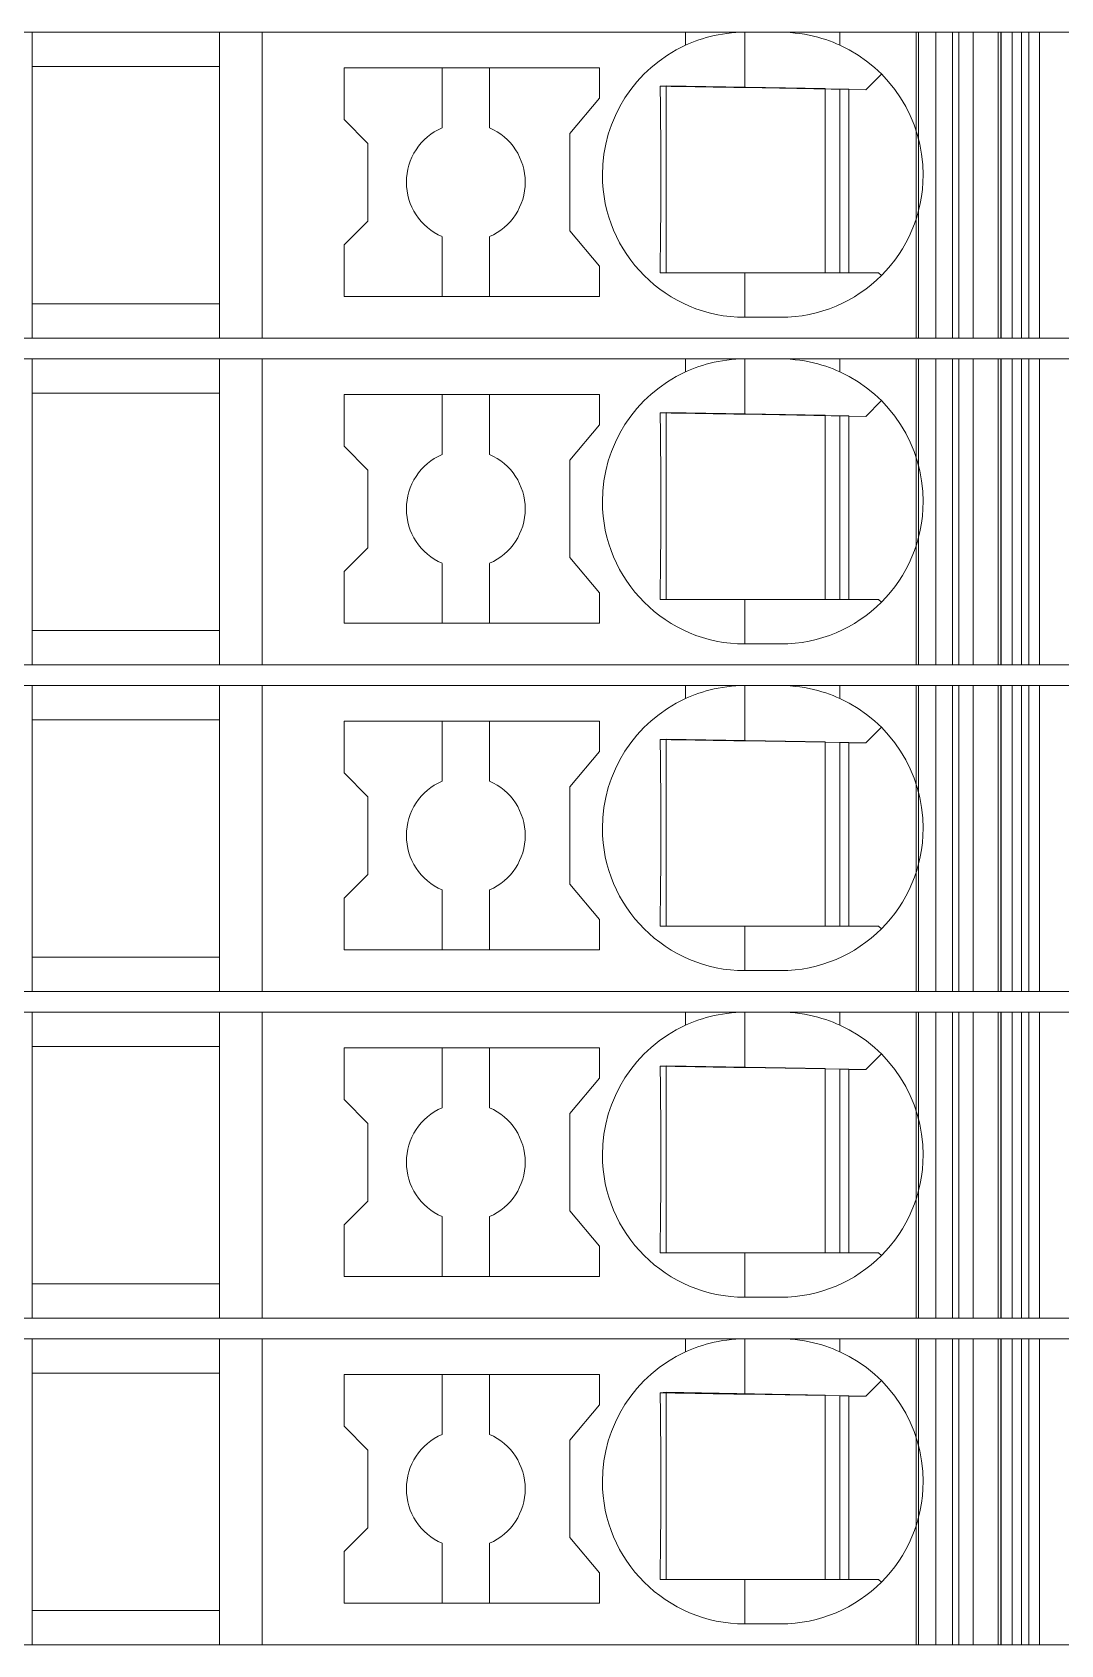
# Model space of a CAD drawing. Header units: millimetres. Extents: x 0 to 1680, y 0 to 1188.
# Drawn here: x 937.05 to 954.37, y 298.35 to 325.5 of the extents above; entities that cross this region are included whole.
import ezdxf
from ezdxf.enums import TextEntityAlignment as Align

# ---------------------------------------------------------------- set-up
doc = ezdxf.new("R2010")
doc.units = ezdxf.units.MM
for name, color, linetype, lineweight in [('EPLAN309', 5, 'Continuous', 5), ('EPLAN493', 5, 'Continuous', 5), ('MAIN-1', 7, 'Continuous', 5), ('MAIN-2', 7, 'Continuous', 5)]:
    doc.layers.add(name, color=color, linetype=linetype, lineweight=lineweight)
doc.styles.add('Tahoma', font='')
doc.styles.get('Tahoma').set_extended_font_data('Tahoma')

# ---------------------------------------------------------------- blocks, each defined once
blk = doc.blocks.new('EPLSYM_LibrarySPECIAL_Symbol12_Variant0_Placement8_54')
at = {"layer": 'EPLAN309', "lineweight": 13, "ltscale": 16}
blk.add_lwpolyline([(0, -5.15), (68.15, -5.15), (68.15, 0), (0, 0)], close=True, dxfattribs=at)
at = {"layer": 'EPLAN493', "color": 5, "style": 'Tahoma'}
blk.add_attdef('17_20450', text='', height=2.3478, dxfattribs=at).set_placement((0, -21.83478), align=Align.MIDDLE_RIGHT)
blk = doc.blocks.new('EPLSYM_LibrarySPECIAL_Symbol12_Variant0_Placement8_55')
at = {"layer": 'EPLAN309', "lineweight": 13, "ltscale": 16}
blk.add_lwpolyline([(0, -5.15), (68.15, -5.15), (68.15, 0), (0, 0)], close=True, dxfattribs=at)
at = {"layer": 'EPLAN493', "color": 5, "style": 'Tahoma'}
blk.add_attdef('17_20450', text='', height=2.3478, dxfattribs=at).set_placement((0, -21.83478), align=Align.MIDDLE_RIGHT)
blk = doc.blocks.new('EPLSYM_LibrarySPECIAL_Symbol12_Variant0_Placement8_56')
at = {"layer": 'EPLAN309', "lineweight": 13, "ltscale": 16}
blk.add_lwpolyline([(0, -5.15), (68.15, -5.15), (68.15, 0), (0, 0)], close=True, dxfattribs=at)
at = {"layer": 'EPLAN493', "color": 5, "style": 'Tahoma'}
blk.add_attdef('17_20450', text='', height=2.3478, dxfattribs=at).set_placement((0, -21.83478), align=Align.MIDDLE_RIGHT)
blk = doc.blocks.new('EPLSYM_LibrarySPECIAL_Symbol12_Variant0_Placement8_57')
at = {"layer": 'EPLAN309', "lineweight": 13, "ltscale": 16}
blk.add_lwpolyline([(0, -5.15), (68.15, -5.15), (68.15, 0), (0, 0)], close=True, dxfattribs=at)
at = {"layer": 'EPLAN493', "color": 5, "style": 'Tahoma'}
blk.add_attdef('17_20450', text='', height=2.3478, dxfattribs=at).set_placement((0, -21.83478), align=Align.MIDDLE_RIGHT)
blk = doc.blocks.new('EPLSYM_LibrarySPECIAL_Symbol12_Variant0_Placement8_58')
at = {"layer": 'EPLAN309', "lineweight": 13, "ltscale": 16}
blk.add_lwpolyline([(0, -5.15), (68.15, -5.15), (68.15, 0), (0, 0)], close=True, dxfattribs=at)
at = {"layer": 'EPLAN493', "color": 5, "style": 'Tahoma'}
blk.add_attdef('17_20450', text='', height=2.3478, dxfattribs=at).set_placement((0, -21.83478), align=Align.MIDDLE_RIGHT)

msp = doc.modelspace()

# ---------------------------------------------------------------- linework, layer by layer
at = {"layer": 'MAIN-1'}
for p, q in [((937.05, 325.5), (940.2, 325.5)), ((937.05, 325.5), (937.05, 320.35)), ((940.919, 325.5), (940.2, 325.5)), ((940.2, 320.35), (940.2, 325.5)), ((948.05, 325.5), (940.919, 325.5)), ((940.919, 325.5), (940.919, 320.35)), ((948.05, 325.5), (949.05, 325.5)), ((948.05, 325.282), (948.05, 325.5)), ((948.102, 325.305), (948.05, 325.282)), ((948.156, 325.327), (948.102, 325.305)), ((948.213, 325.349), (948.156, 325.327)), ((948.272, 325.37), (948.213, 325.349)), ((948.333, 325.39), (948.272, 325.37)), ((948.397, 325.409), (948.333, 325.39)), ((948.463, 325.427), (948.397, 325.409)), ((948.531, 325.443), (948.463, 325.427)), ((948.601, 325.458), (948.531, 325.443)), ((948.673, 325.47), (948.601, 325.458)), ((948.746, 325.481), (948.673, 325.47)), ((948.821, 325.489), (948.746, 325.481)), ((948.897, 325.495), (948.821, 325.489)), ((948.973, 325.499), (948.897, 325.495)), ((949.05, 325.5), (948.973, 325.499)), ((949.05, 324.568), (949.05, 325.5)), ((949.05, 325.5), (949.65, 325.5)), ((949.65, 325.5), (949.732, 325.499)), ((950.65, 325.5), (949.65, 325.5)), ((949.732, 325.499), (949.814, 325.494)), ((949.814, 325.494), (949.896, 325.487)), ((949.896, 325.487), (949.975, 325.478)), ((949.975, 325.478), (950.053, 325.466)), ((950.053, 325.466), (950.13, 325.452)), ((950.13, 325.452), (950.204, 325.435)), ((950.204, 325.435), (950.275, 325.417)), ((950.275, 325.417), (950.345, 325.397)), ((950.345, 325.397), (950.411, 325.376)), ((950.411, 325.376), (950.475, 325.354)), ((950.475, 325.354), (950.536, 325.331)), ((950.536, 325.331), (950.594, 325.306)), ((950.594, 325.306), (950.65, 325.282)), ((950.65, 325.5), (953.704, 325.5)), ((950.65, 325.282), (950.65, 325.5)), ((953.832, 325.5), (953.704, 325.5)), ((953.704, 320.35), (953.704, 325.5)), ((953.832, 325.5), (954.367, 325.5)), ((953.832, 320.35), (953.832, 325.5)), ((937.05, 324.925), (940.2, 324.925)), ((942.3, 324.9), (942.3, 324.029)), ((942.3, 324.9), (946.6, 324.9)), ((943.95, 324.9), (943.95, 323.892)), ((944.75, 323.892), (944.75, 324.9)), ((946.6, 324.389), (946.6, 324.9)), ((951.083, 324.533), (951.347, 324.797)), ((947.624, 324.592), (947.625, 324.522)), ((947.685, 324.591), (947.624, 324.592)), ((947.625, 324.522), (947.625, 324.45)), ((947.625, 324.45), (947.626, 324.377)), ((947.746, 324.59), (947.685, 324.591)), ((947.721, 324.591), (947.721, 321.45)), ((947.809, 324.589), (947.746, 324.59)), ((947.873, 324.588), (947.809, 324.589)), ((947.937, 324.587), (947.873, 324.588)), ((948.003, 324.586), (947.937, 324.587)), ((948.071, 324.585), (948.003, 324.586)), ((948.14, 324.584), (948.071, 324.585)), ((948.21, 324.582), (948.14, 324.584)), ((948.283, 324.581), (948.21, 324.582)), ((948.358, 324.58), (948.283, 324.581)), ((948.435, 324.579), (948.358, 324.58)), ((948.514, 324.577), (948.435, 324.579)), ((948.597, 324.576), (948.514, 324.577)), ((948.682, 324.575), (948.597, 324.576)), ((948.771, 324.573), (948.682, 324.575)), ((948.862, 324.571), (948.771, 324.573)), ((948.955, 324.57), (948.862, 324.571)), ((949.05, 324.568), (948.955, 324.57)), ((949.05, 324.568), (951.083, 324.533)), ((950.4, 324.545), (950.4, 321.45)), ((950.65, 321.45), (950.65, 324.54)), ((950.8, 324.538), (950.8, 321.45)), ((946.1, 323.793), (946.6, 324.389)), ((947.626, 324.377), (947.627, 324.303)), ((947.627, 324.303), (947.628, 324.227)), ((947.628, 324.227), (947.628, 324.149)), ((942.7, 323.629), (942.3, 324.029)), ((947.628, 324.149), (947.629, 324.07)), ((947.629, 324.07), (947.63, 323.988)), ((947.63, 323.988), (947.63, 323.904)), ((947.63, 323.904), (947.631, 323.817)), ((942.7, 323.629), (942.7, 322.321)), ((946.1, 323.793), (946.1, 322.157)), ((947.631, 323.817), (947.631, 323.726)), ((947.631, 323.726), (947.632, 323.632)), ((947.632, 323.632), (947.633, 323.534)), ((947.633, 323.534), (947.633, 323.431)), ((947.633, 323.431), (947.633, 323.324)), ((947.633, 323.324), (947.633, 323.213)), ((947.633, 323.213), (947.634, 323.1)), ((947.634, 323.1), (947.633, 322.979)), ((947.633, 322.979), (947.633, 322.861)), ((947.633, 322.861), (947.633, 322.747)), ((947.633, 322.747), (947.632, 322.638)), ((947.632, 322.638), (947.632, 322.534)), ((942.7, 322.321), (942.3, 321.921)), ((947.631, 322.339), (947.63, 322.248)), ((947.632, 322.534), (947.631, 322.434)), ((947.631, 322.434), (947.631, 322.339)), ((943.95, 322.058), (943.95, 321.05)), ((944.75, 322.058), (944.75, 321.05)), ((946.1, 322.157), (946.6, 321.561)), ((947.629, 322.159), (947.628, 322.073)), ((947.628, 322.073), (947.628, 321.99)), ((947.63, 322.248), (947.629, 322.159)), ((942.3, 321.921), (942.3, 321.05)), ((947.625, 321.75), (947.624, 321.674)), ((947.626, 321.829), (947.625, 321.75)), ((947.627, 321.908), (947.626, 321.829)), ((947.628, 321.99), (947.627, 321.908)), ((946.6, 321.05), (946.6, 321.561)), ((947.623, 321.524), (947.622, 321.45)), ((947.624, 321.598), (947.623, 321.524)), ((947.624, 321.674), (947.624, 321.598)), ((947.622, 321.45), (947.683, 321.45)), ((947.683, 321.45), (947.746, 321.45)), ((947.746, 321.45), (947.809, 321.45)), ((947.809, 321.45), (947.873, 321.45)), ((947.873, 321.45), (947.939, 321.45)), ((947.939, 321.45), (948.005, 321.45)), ((948.005, 321.45), (948.074, 321.45)), ((948.074, 321.45), (948.144, 321.45)), ((948.144, 321.45), (948.215, 321.45)), ((948.215, 321.45), (948.289, 321.45)), ((948.289, 321.45), (948.364, 321.45)), ((948.364, 321.45), (948.442, 321.45)), ((948.442, 321.45), (948.522, 321.45)), ((948.522, 321.45), (948.605, 321.45)), ((948.605, 321.45), (948.69, 321.45)), ((948.69, 321.45), (948.778, 321.45)), ((948.778, 321.45), (948.867, 321.45)), ((948.867, 321.45), (948.958, 321.45)), ((948.958, 321.45), (949.05, 321.45)), ((949.05, 321.45), (951.3, 321.45)), ((949.05, 321.45), (949.05, 320.7)), ((951.347, 321.403), (951.3, 321.45)), ((937.05, 320.925), (940.2, 320.925)), ((946.6, 321.05), (942.3, 321.05)), ((949.65, 320.7), (949.05, 320.7)), ((937.05, 320.35), (940.2, 320.35)), ((940.919, 320.35), (940.2, 320.35)), ((940.919, 320.35), (953.704, 320.35)), ((952.544, 320.35), (952.544, 320.35)), ((952.65, 320.35), (952.65, 320.35)), ((953.832, 320.35), (953.704, 320.35)), ((953.832, 320.35), (954.367, 320.35)), ((937.05, 320), (940.2, 320)), ((937.05, 320), (937.05, 314.85)), ((940.919, 320), (940.2, 320)), ((940.2, 314.85), (940.2, 320)), ((948.05, 320), (940.919, 320)), ((940.919, 320), (940.919, 314.85)), ((948.05, 320), (949.05, 320)), ((948.05, 319.782), (948.05, 320)), ((948.156, 319.827), (948.102, 319.805)), ((948.213, 319.849), (948.156, 319.827)), ((948.272, 319.87), (948.213, 319.849)), ((948.333, 319.89), (948.272, 319.87)), ((948.397, 319.909), (948.333, 319.89)), ((948.463, 319.927), (948.397, 319.909)), ((948.531, 319.943), (948.463, 319.927)), ((948.601, 319.958), (948.531, 319.943)), ((948.673, 319.97), (948.601, 319.958)), ((948.746, 319.981), (948.673, 319.97)), ((948.821, 319.989), (948.746, 319.981)), ((948.897, 319.995), (948.821, 319.989)), ((948.973, 319.999), (948.897, 319.995)), ((949.05, 320), (948.973, 319.999)), ((949.05, 319.068), (949.05, 320)), ((949.05, 320), (949.65, 320)), ((949.65, 320), (949.732, 319.999)), ((950.65, 320), (949.65, 320)), ((949.732, 319.999), (949.814, 319.994)), ((949.814, 319.994), (949.896, 319.987)), ((949.896, 319.987), (949.975, 319.978)), ((949.975, 319.978), (950.053, 319.966)), ((950.053, 319.966), (950.13, 319.952)), ((950.13, 319.952), (950.204, 319.935)), ((950.204, 319.935), (950.275, 319.917)), ((950.275, 319.917), (950.345, 319.897)), ((950.345, 319.897), (950.411, 319.876)), ((950.411, 319.876), (950.475, 319.854)), ((950.475, 319.854), (950.536, 319.831)), ((950.536, 319.831), (950.594, 319.806)), ((950.65, 320), (953.704, 320)), ((950.65, 319.782), (950.65, 320)), ((953.832, 320), (953.704, 320)), ((953.704, 314.85), (953.704, 320)), ((953.832, 320), (954.367, 320)), ((953.832, 314.85), (953.832, 320)), ((948.102, 319.805), (948.05, 319.782)), ((950.594, 319.806), (950.65, 319.782)), ((937.05, 319.425), (940.2, 319.425)), ((942.3, 319.4), (942.3, 318.529)), ((942.3, 319.4), (946.6, 319.4)), ((943.95, 319.4), (943.95, 318.392)), ((944.75, 318.392), (944.75, 319.4)), ((946.6, 318.889), (946.6, 319.4)), ((951.083, 319.033), (951.347, 319.297)), ((947.624, 319.092), (947.625, 319.022)), ((947.685, 319.091), (947.624, 319.092)), ((947.625, 319.022), (947.625, 318.95)), ((947.746, 319.09), (947.685, 319.091)), ((947.721, 319.091), (947.721, 315.95)), ((947.809, 319.089), (947.746, 319.09)), ((947.873, 319.088), (947.809, 319.089)), ((947.937, 319.087), (947.873, 319.088)), ((948.003, 319.086), (947.937, 319.087)), ((948.071, 319.085), (948.003, 319.086)), ((948.14, 319.084), (948.071, 319.085)), ((948.21, 319.082), (948.14, 319.084)), ((948.283, 319.081), (948.21, 319.082)), ((948.358, 319.08), (948.283, 319.081)), ((948.435, 319.079), (948.358, 319.08)), ((948.514, 319.077), (948.435, 319.079)), ((948.597, 319.076), (948.514, 319.077)), ((948.682, 319.075), (948.597, 319.076)), ((948.771, 319.073), (948.682, 319.075)), ((948.862, 319.071), (948.771, 319.073)), ((948.955, 319.07), (948.862, 319.071)), ((949.05, 319.068), (948.955, 319.07)), ((949.05, 319.068), (951.083, 319.033)), ((950.4, 319.045), (950.4, 315.95)), ((950.65, 315.95), (950.65, 319.04)), ((950.8, 319.038), (950.8, 315.95)), ((946.1, 318.293), (946.6, 318.889)), ((947.625, 318.95), (947.626, 318.877)), ((947.626, 318.877), (947.627, 318.803)), ((947.627, 318.803), (947.628, 318.727)), ((942.7, 318.129), (942.3, 318.529)), ((947.628, 318.727), (947.628, 318.649)), ((947.628, 318.649), (947.629, 318.57)), ((947.629, 318.57), (947.63, 318.488)), ((947.63, 318.488), (947.63, 318.404)), ((946.1, 318.293), (946.1, 316.657)), ((947.63, 318.404), (947.631, 318.317)), ((947.631, 318.317), (947.631, 318.226)), ((947.631, 318.226), (947.632, 318.132)), ((942.7, 318.129), (942.7, 316.821)), ((947.632, 318.132), (947.633, 318.034)), ((947.633, 318.034), (947.633, 317.931)), ((947.633, 317.931), (947.633, 317.824)), ((947.633, 317.824), (947.633, 317.713)), ((947.633, 317.713), (947.634, 317.6)), ((947.634, 317.6), (947.633, 317.479)), ((947.633, 317.479), (947.633, 317.361)), ((947.633, 317.247), (947.632, 317.138)), ((947.632, 317.138), (947.632, 317.034)), ((947.633, 317.361), (947.633, 317.247)), ((947.632, 317.034), (947.631, 316.934)), ((947.631, 316.934), (947.631, 316.839)), ((942.7, 316.821), (942.3, 316.421)), ((946.1, 316.657), (946.6, 316.061)), ((947.629, 316.659), (947.628, 316.573)), ((947.628, 316.573), (947.628, 316.49)), ((947.63, 316.748), (947.629, 316.659)), ((947.631, 316.839), (947.63, 316.748)), ((942.3, 316.421), (942.3, 315.55)), ((943.95, 316.558), (943.95, 315.55)), ((944.75, 316.558), (944.75, 315.55)), ((947.626, 316.329), (947.625, 316.25)), ((947.627, 316.408), (947.626, 316.329)), ((947.628, 316.49), (947.627, 316.408)), ((946.6, 315.55), (946.6, 316.061)), ((947.624, 316.098), (947.623, 316.024)), ((947.625, 316.25), (947.624, 316.174)), ((947.624, 316.174), (947.624, 316.098)), ((947.623, 316.024), (947.622, 315.95)), ((947.622, 315.95), (947.683, 315.95)), ((947.683, 315.95), (947.746, 315.95)), ((947.746, 315.95), (947.809, 315.95)), ((947.809, 315.95), (947.873, 315.95)), ((947.873, 315.95), (947.939, 315.95)), ((947.939, 315.95), (948.005, 315.95)), ((948.005, 315.95), (948.074, 315.95)), ((948.074, 315.95), (948.144, 315.95)), ((948.144, 315.95), (948.215, 315.95)), ((948.215, 315.95), (948.289, 315.95)), ((948.289, 315.95), (948.364, 315.95)), ((948.364, 315.95), (948.442, 315.95)), ((948.442, 315.95), (948.522, 315.95)), ((948.522, 315.95), (948.605, 315.95)), ((948.605, 315.95), (948.69, 315.95)), ((948.69, 315.95), (948.778, 315.95)), ((948.778, 315.95), (948.867, 315.95)), ((948.867, 315.95), (948.958, 315.95)), ((948.958, 315.95), (949.05, 315.95)), ((949.05, 315.95), (951.3, 315.95)), ((949.05, 315.95), (949.05, 315.2)), ((951.347, 315.903), (951.3, 315.95)), ((946.6, 315.55), (942.3, 315.55)), ((937.05, 315.425), (940.2, 315.425)), ((949.65, 315.2), (949.05, 315.2)), ((937.05, 314.85), (940.2, 314.85)), ((940.919, 314.85), (940.2, 314.85)), ((940.919, 314.85), (953.704, 314.85)), ((952.544, 314.85), (952.544, 314.85)), ((952.65, 314.85), (952.65, 314.85)), ((953.832, 314.85), (953.704, 314.85)), ((953.832, 314.85), (954.367, 314.85)), ((937.05, 314.5), (940.2, 314.5)), ((937.05, 314.5), (937.05, 309.35)), ((940.919, 314.5), (940.2, 314.5)), ((940.2, 309.35), (940.2, 314.5)), ((948.05, 314.5), (940.919, 314.5)), ((940.919, 314.5), (940.919, 309.35)), ((948.05, 314.5), (949.05, 314.5)), ((948.05, 314.282), (948.05, 314.5)), ((948.397, 314.409), (948.333, 314.39)), ((948.463, 314.427), (948.397, 314.409)), ((948.531, 314.443), (948.463, 314.427)), ((948.601, 314.458), (948.531, 314.443)), ((948.673, 314.47), (948.601, 314.458)), ((948.746, 314.481), (948.673, 314.47)), ((948.821, 314.489), (948.746, 314.481)), ((948.897, 314.495), (948.821, 314.489)), ((948.973, 314.499), (948.897, 314.495)), ((949.05, 314.5), (948.973, 314.499)), ((949.05, 313.568), (949.05, 314.5)), ((949.05, 314.5), (949.65, 314.5)), ((949.65, 314.5), (949.732, 314.499)), ((950.65, 314.5), (949.65, 314.5)), ((949.732, 314.499), (949.814, 314.494)), ((949.814, 314.494), (949.896, 314.487)), ((949.896, 314.487), (949.975, 314.478)), ((949.975, 314.478), (950.053, 314.466)), ((950.053, 314.466), (950.13, 314.452)), ((950.13, 314.452), (950.204, 314.435)), ((950.204, 314.435), (950.275, 314.417)), ((950.275, 314.417), (950.345, 314.397)), ((950.345, 314.397), (950.411, 314.376)), ((950.65, 314.5), (953.704, 314.5)), ((950.65, 314.282), (950.65, 314.5)), ((953.832, 314.5), (953.704, 314.5)), ((953.704, 309.35), (953.704, 314.5)), ((953.832, 314.5), (954.367, 314.5)), ((953.832, 309.35), (953.832, 314.5)), ((948.102, 314.305), (948.05, 314.282)), ((948.156, 314.327), (948.102, 314.305)), ((948.213, 314.349), (948.156, 314.327)), ((948.272, 314.37), (948.213, 314.349)), ((948.333, 314.39), (948.272, 314.37)), ((950.411, 314.376), (950.475, 314.354)), ((950.475, 314.354), (950.536, 314.331)), ((950.536, 314.331), (950.594, 314.306)), ((950.594, 314.306), (950.65, 314.282)), ((937.05, 313.925), (940.2, 313.925)), ((942.3, 313.9), (942.3, 313.029)), ((942.3, 313.9), (946.6, 313.9)), ((943.95, 313.9), (943.95, 312.892)), ((944.75, 312.892), (944.75, 313.9)), ((946.6, 313.389), (946.6, 313.9)), ((947.624, 313.592), (947.625, 313.522)), ((947.685, 313.591), (947.624, 313.592)), ((947.746, 313.59), (947.685, 313.591)), ((947.721, 313.591), (947.721, 310.45)), ((947.809, 313.589), (947.746, 313.59)), ((947.873, 313.588), (947.809, 313.589)), ((947.937, 313.587), (947.873, 313.588)), ((948.003, 313.586), (947.937, 313.587)), ((948.071, 313.585), (948.003, 313.586)), ((948.14, 313.584), (948.071, 313.585)), ((948.21, 313.582), (948.14, 313.584)), ((951.083, 313.533), (951.347, 313.797)), ((946.1, 312.793), (946.6, 313.389)), ((947.625, 313.522), (947.625, 313.45)), ((947.625, 313.45), (947.626, 313.377)), ((947.626, 313.377), (947.627, 313.303)), ((948.283, 313.581), (948.21, 313.582)), ((948.358, 313.58), (948.283, 313.581)), ((948.435, 313.579), (948.358, 313.58)), ((948.514, 313.577), (948.435, 313.579)), ((948.597, 313.576), (948.514, 313.577)), ((948.682, 313.575), (948.597, 313.576)), ((948.771, 313.573), (948.682, 313.575)), ((948.862, 313.571), (948.771, 313.573)), ((948.955, 313.57), (948.862, 313.571)), ((949.05, 313.568), (948.955, 313.57)), ((949.05, 313.568), (951.083, 313.533)), ((950.4, 313.545), (950.4, 310.45)), ((950.65, 310.45), (950.65, 313.54)), ((950.8, 313.538), (950.8, 310.45)), ((947.627, 313.303), (947.628, 313.227)), ((947.628, 313.227), (947.628, 313.149)), ((947.628, 313.149), (947.629, 313.07)), ((947.629, 313.07), (947.63, 312.988)), ((942.7, 312.629), (942.3, 313.029)), ((946.1, 312.793), (946.1, 311.157)), ((947.63, 312.988), (947.63, 312.904)), ((947.63, 312.904), (947.631, 312.817)), ((947.631, 312.817), (947.631, 312.726)), ((942.7, 312.629), (942.7, 311.321)), ((947.631, 312.726), (947.632, 312.632)), ((947.632, 312.632), (947.633, 312.534)), ((947.633, 312.534), (947.633, 312.431)), ((947.633, 312.431), (947.633, 312.324)), ((947.633, 312.324), (947.633, 312.213)), ((947.633, 312.213), (947.634, 312.1)), ((947.634, 312.1), (947.633, 311.979)), ((947.633, 311.979), (947.633, 311.861)), ((947.633, 311.747), (947.632, 311.638)), ((947.633, 311.861), (947.633, 311.747)), ((947.632, 311.534), (947.631, 311.434)), ((947.631, 311.434), (947.631, 311.339)), ((947.632, 311.638), (947.632, 311.534)), ((942.7, 311.321), (942.3, 310.921)), ((946.1, 311.157), (946.6, 310.561)), ((947.629, 311.159), (947.628, 311.073)), ((947.63, 311.248), (947.629, 311.159)), ((947.631, 311.339), (947.63, 311.248)), ((942.3, 310.921), (942.3, 310.05)), ((943.95, 311.058), (943.95, 310.05)), ((944.75, 311.058), (944.75, 310.05)), ((947.627, 310.908), (947.626, 310.829)), ((947.628, 310.99), (947.627, 310.908)), ((947.628, 311.073), (947.628, 310.99)), ((947.624, 310.598), (947.623, 310.524)), ((947.625, 310.75), (947.624, 310.674)), ((947.624, 310.674), (947.624, 310.598)), ((947.626, 310.829), (947.625, 310.75)), ((946.6, 310.05), (946.6, 310.561)), ((947.623, 310.524), (947.622, 310.45)), ((947.622, 310.45), (947.683, 310.45)), ((947.683, 310.45), (947.746, 310.45)), ((947.746, 310.45), (947.809, 310.45)), ((947.809, 310.45), (947.873, 310.45)), ((947.873, 310.45), (947.939, 310.45)), ((947.939, 310.45), (948.005, 310.45)), ((948.005, 310.45), (948.074, 310.45)), ((948.074, 310.45), (948.144, 310.45)), ((948.144, 310.45), (948.215, 310.45)), ((948.215, 310.45), (948.289, 310.45)), ((948.289, 310.45), (948.364, 310.45)), ((948.364, 310.45), (948.442, 310.45)), ((948.442, 310.45), (948.522, 310.45)), ((948.522, 310.45), (948.605, 310.45)), ((948.605, 310.45), (948.69, 310.45)), ((948.69, 310.45), (948.778, 310.45)), ((948.778, 310.45), (948.867, 310.45)), ((948.867, 310.45), (948.958, 310.45)), ((948.958, 310.45), (949.05, 310.45)), ((949.05, 310.45), (951.3, 310.45)), ((949.05, 310.45), (949.05, 309.7)), ((951.347, 310.403), (951.3, 310.45)), ((937.05, 309.925), (940.2, 309.925)), ((946.6, 310.05), (942.3, 310.05)), ((949.65, 309.7), (949.05, 309.7)), ((937.05, 309.35), (940.2, 309.35)), ((940.919, 309.35), (940.2, 309.35)), ((940.919, 309.35), (953.704, 309.35)), ((952.544, 309.35), (952.544, 309.35)), ((952.65, 309.35), (952.65, 309.35)), ((953.832, 309.35), (953.704, 309.35)), ((953.832, 309.35), (954.367, 309.35)), ((937.05, 309), (940.2, 309)), ((937.05, 309), (937.05, 303.85)), ((940.919, 309), (940.2, 309)), ((940.2, 303.85), (940.2, 309)), ((948.05, 309), (940.919, 309)), ((940.919, 309), (940.919, 303.85)), ((948.05, 309), (949.05, 309)), ((948.05, 308.782), (948.05, 309)), ((948.673, 308.97), (948.601, 308.958)), ((948.746, 308.981), (948.673, 308.97)), ((948.821, 308.989), (948.746, 308.981)), ((948.897, 308.995), (948.821, 308.989)), ((948.973, 308.999), (948.897, 308.995)), ((949.05, 309), (948.973, 308.999)), ((949.05, 308.068), (949.05, 309)), ((949.05, 309), (949.65, 309)), ((949.65, 309), (949.732, 308.999)), ((950.65, 309), (949.65, 309)), ((949.732, 308.999), (949.814, 308.994)), ((949.814, 308.994), (949.896, 308.987)), ((949.896, 308.987), (949.975, 308.978)), ((949.975, 308.978), (950.053, 308.966)), ((950.65, 309), (953.704, 309)), ((950.65, 308.782), (950.65, 309)), ((953.832, 309), (953.704, 309)), ((953.704, 303.85), (953.704, 309)), ((953.832, 309), (954.367, 309)), ((953.832, 303.85), (953.832, 309)), ((948.102, 308.805), (948.05, 308.782)), ((948.156, 308.827), (948.102, 308.805)), ((948.213, 308.849), (948.156, 308.827)), ((948.272, 308.87), (948.213, 308.849)), ((948.333, 308.89), (948.272, 308.87)), ((948.397, 308.909), (948.333, 308.89)), ((948.463, 308.927), (948.397, 308.909)), ((948.531, 308.943), (948.463, 308.927)), ((948.601, 308.958), (948.531, 308.943)), ((950.053, 308.966), (950.13, 308.952)), ((950.13, 308.952), (950.204, 308.935)), ((950.204, 308.935), (950.275, 308.917)), ((950.275, 308.917), (950.345, 308.897)), ((950.345, 308.897), (950.411, 308.876)), ((950.411, 308.876), (950.475, 308.854)), ((950.475, 308.854), (950.536, 308.831)), ((950.536, 308.831), (950.594, 308.806)), ((950.594, 308.806), (950.65, 308.782)), ((937.05, 308.425), (940.2, 308.425)), ((942.3, 308.4), (942.3, 307.529)), ((942.3, 308.4), (946.6, 308.4)), ((943.95, 308.4), (943.95, 307.392)), ((944.75, 307.392), (944.75, 308.4)), ((946.6, 307.889), (946.6, 308.4)), ((951.083, 308.033), (951.347, 308.297)), ((946.1, 307.293), (946.6, 307.889)), ((947.624, 308.092), (947.625, 308.022)), ((947.685, 308.091), (947.624, 308.092)), ((947.625, 308.022), (947.625, 307.95)), ((947.625, 307.95), (947.626, 307.877)), ((947.746, 308.09), (947.685, 308.091)), ((947.721, 308.091), (947.721, 304.95)), ((947.809, 308.089), (947.746, 308.09)), ((947.873, 308.088), (947.809, 308.089)), ((947.937, 308.087), (947.873, 308.088)), ((948.003, 308.086), (947.937, 308.087)), ((948.071, 308.085), (948.003, 308.086)), ((948.14, 308.084), (948.071, 308.085)), ((948.21, 308.082), (948.14, 308.084)), ((948.283, 308.081), (948.21, 308.082)), ((948.358, 308.08), (948.283, 308.081)), ((948.435, 308.079), (948.358, 308.08)), ((948.514, 308.077), (948.435, 308.079)), ((948.597, 308.076), (948.514, 308.077)), ((948.682, 308.075), (948.597, 308.076)), ((948.771, 308.073), (948.682, 308.075)), ((948.862, 308.071), (948.771, 308.073)), ((948.955, 308.07), (948.862, 308.071)), ((949.05, 308.068), (948.955, 308.07)), ((949.05, 308.068), (951.083, 308.033)), ((950.4, 308.045), (950.4, 304.95)), ((950.65, 304.95), (950.65, 308.04)), ((950.8, 308.038), (950.8, 304.95)), ((947.626, 307.877), (947.627, 307.803)), ((947.627, 307.803), (947.628, 307.727)), ((947.628, 307.727), (947.628, 307.649)), ((947.628, 307.649), (947.629, 307.57)), ((942.7, 307.129), (942.3, 307.529)), ((947.629, 307.57), (947.63, 307.488)), ((947.63, 307.488), (947.63, 307.404)), ((947.63, 307.404), (947.631, 307.317)), ((942.7, 307.129), (942.7, 305.821)), ((946.1, 307.293), (946.1, 305.657)), ((947.631, 307.317), (947.631, 307.226)), ((947.631, 307.226), (947.632, 307.132)), ((947.632, 307.132), (947.633, 307.034)), ((947.633, 307.034), (947.633, 306.931)), ((947.633, 306.931), (947.633, 306.824)), ((947.633, 306.824), (947.633, 306.713)), ((947.633, 306.713), (947.634, 306.6)), ((947.634, 306.6), (947.633, 306.479)), ((947.633, 306.479), (947.633, 306.361)), ((947.633, 306.361), (947.633, 306.247)), ((947.632, 306.034), (947.631, 305.934)), ((947.633, 306.247), (947.632, 306.138)), ((947.632, 306.138), (947.632, 306.034)), ((942.7, 305.821), (942.3, 305.421)), ((947.63, 305.748), (947.629, 305.659)), ((947.631, 305.839), (947.63, 305.748)), ((947.631, 305.934), (947.631, 305.839)), ((943.95, 305.558), (943.95, 304.55)), ((944.75, 305.558), (944.75, 304.55)), ((946.1, 305.657), (946.6, 305.061)), ((947.628, 305.49), (947.627, 305.408)), ((947.629, 305.659), (947.628, 305.573)), ((947.628, 305.573), (947.628, 305.49)), ((942.3, 305.421), (942.3, 304.55)), ((947.625, 305.25), (947.624, 305.174)), ((947.624, 305.174), (947.624, 305.098)), ((947.626, 305.329), (947.625, 305.25)), ((947.627, 305.408), (947.626, 305.329)), ((946.6, 304.55), (946.6, 305.061)), ((947.623, 305.024), (947.622, 304.95)), ((947.622, 304.95), (947.683, 304.95)), ((947.624, 305.098), (947.623, 305.024)), ((947.683, 304.95), (947.746, 304.95)), ((947.746, 304.95), (947.809, 304.95)), ((947.809, 304.95), (947.873, 304.95)), ((947.873, 304.95), (947.939, 304.95)), ((947.939, 304.95), (948.005, 304.95)), ((948.005, 304.95), (948.074, 304.95)), ((948.074, 304.95), (948.144, 304.95)), ((948.144, 304.95), (948.215, 304.95)), ((948.215, 304.95), (948.289, 304.95)), ((948.289, 304.95), (948.364, 304.95)), ((948.364, 304.95), (948.442, 304.95)), ((948.442, 304.95), (948.522, 304.95)), ((948.522, 304.95), (948.605, 304.95)), ((948.605, 304.95), (948.69, 304.95)), ((948.69, 304.95), (948.778, 304.95)), ((948.778, 304.95), (948.867, 304.95)), ((948.867, 304.95), (948.958, 304.95)), ((948.958, 304.95), (949.05, 304.95)), ((949.05, 304.95), (951.3, 304.95)), ((949.05, 304.95), (949.05, 304.2)), ((951.347, 304.903), (951.3, 304.95)), ((937.05, 304.425), (940.2, 304.425)), ((946.6, 304.55), (942.3, 304.55)), ((949.65, 304.2), (949.05, 304.2)), ((937.05, 303.85), (940.2, 303.85)), ((940.919, 303.85), (940.2, 303.85)), ((940.919, 303.85), (953.704, 303.85)), ((952.544, 303.85), (952.544, 303.85)), ((952.65, 303.85), (952.65, 303.85)), ((953.832, 303.85), (953.704, 303.85)), ((953.832, 303.85), (954.367, 303.85)), ((937.05, 303.5), (940.2, 303.5)), ((937.05, 303.5), (937.05, 298.35)), ((940.919, 303.5), (940.2, 303.5)), ((940.2, 298.35), (940.2, 303.5)), ((948.05, 303.5), (940.919, 303.5)), ((940.919, 303.5), (940.919, 298.35)), ((948.05, 303.5), (949.05, 303.5)), ((948.05, 303.282), (948.05, 303.5)), ((948.102, 303.305), (948.05, 303.282)), ((948.156, 303.327), (948.102, 303.305)), ((948.213, 303.349), (948.156, 303.327)), ((948.272, 303.37), (948.213, 303.349)), ((948.333, 303.39), (948.272, 303.37)), ((948.397, 303.409), (948.333, 303.39)), ((948.463, 303.427), (948.397, 303.409)), ((948.531, 303.443), (948.463, 303.427)), ((948.601, 303.458), (948.531, 303.443)), ((948.673, 303.47), (948.601, 303.458)), ((948.746, 303.481), (948.673, 303.47)), ((948.821, 303.489), (948.746, 303.481)), ((948.897, 303.495), (948.821, 303.489)), ((948.973, 303.499), (948.897, 303.495)), ((949.05, 303.5), (948.973, 303.499)), ((949.05, 302.568), (949.05, 303.5)), ((949.05, 303.5), (949.65, 303.5)), ((949.65, 303.5), (949.732, 303.499)), ((950.65, 303.5), (949.65, 303.5)), ((949.732, 303.499), (949.814, 303.494)), ((949.814, 303.494), (949.896, 303.487)), ((949.896, 303.487), (949.975, 303.478)), ((949.975, 303.478), (950.053, 303.466)), ((950.053, 303.466), (950.13, 303.452)), ((950.13, 303.452), (950.204, 303.435)), ((950.204, 303.435), (950.275, 303.417)), ((950.275, 303.417), (950.345, 303.397)), ((950.345, 303.397), (950.411, 303.376)), ((950.411, 303.376), (950.475, 303.354)), ((950.475, 303.354), (950.536, 303.331)), ((950.536, 303.331), (950.594, 303.306)), ((950.594, 303.306), (950.65, 303.282)), ((950.65, 303.5), (953.704, 303.5)), ((950.65, 303.282), (950.65, 303.5)), ((953.832, 303.5), (953.704, 303.5)), ((953.704, 298.35), (953.704, 303.5)), ((953.832, 303.5), (954.367, 303.5)), ((953.832, 298.35), (953.832, 303.5)), ((937.05, 302.925), (940.2, 302.925)), ((942.3, 302.9), (942.3, 302.029)), ((942.3, 302.9), (946.6, 302.9)), ((943.95, 302.9), (943.95, 301.892)), ((944.75, 301.892), (944.75, 302.9)), ((946.6, 302.389), (946.6, 302.9)), ((951.083, 302.533), (951.347, 302.797)), ((947.624, 302.592), (947.625, 302.522)), ((947.685, 302.591), (947.624, 302.592)), ((947.625, 302.522), (947.625, 302.45)), ((947.746, 302.59), (947.685, 302.591)), ((947.721, 302.591), (947.721, 299.45)), ((947.809, 302.589), (947.746, 302.59)), ((947.873, 302.588), (947.809, 302.589)), ((947.937, 302.587), (947.873, 302.588)), ((948.003, 302.586), (947.937, 302.587)), ((948.071, 302.585), (948.003, 302.586)), ((948.14, 302.584), (948.071, 302.585)), ((948.21, 302.582), (948.14, 302.584)), ((948.283, 302.581), (948.21, 302.582)), ((948.358, 302.58), (948.283, 302.581)), ((948.435, 302.579), (948.358, 302.58)), ((948.514, 302.577), (948.435, 302.579)), ((948.597, 302.576), (948.514, 302.577)), ((948.682, 302.575), (948.597, 302.576)), ((948.771, 302.573), (948.682, 302.575)), ((948.862, 302.571), (948.771, 302.573)), ((948.955, 302.57), (948.862, 302.571)), ((949.05, 302.568), (948.955, 302.57)), ((949.05, 302.568), (951.083, 302.533)), ((950.4, 302.545), (950.4, 299.45)), ((950.65, 299.45), (950.65, 302.54)), ((950.8, 302.538), (950.8, 299.45)), ((946.1, 301.793), (946.6, 302.389)), ((947.625, 302.45), (947.626, 302.377)), ((947.626, 302.377), (947.627, 302.303)), ((947.627, 302.303), (947.628, 302.227)), ((947.628, 302.227), (947.628, 302.149)), ((942.7, 301.629), (942.3, 302.029)), ((947.628, 302.149), (947.629, 302.07)), ((947.629, 302.07), (947.63, 301.988)), ((947.63, 301.988), (947.63, 301.904)), ((946.1, 301.793), (946.1, 300.157)), ((947.63, 301.904), (947.631, 301.817)), ((947.631, 301.817), (947.631, 301.726)), ((947.631, 301.726), (947.632, 301.632)), ((942.7, 301.629), (942.7, 300.321)), ((947.632, 301.632), (947.633, 301.534)), ((947.633, 301.534), (947.633, 301.431)), ((947.633, 301.431), (947.633, 301.324)), ((947.633, 301.324), (947.633, 301.213)), ((947.633, 301.213), (947.634, 301.1)), ((947.634, 301.1), (947.633, 300.979)), ((947.633, 300.979), (947.633, 300.861)), ((947.633, 300.861), (947.633, 300.747)), ((947.633, 300.747), (947.632, 300.638)), ((947.632, 300.638), (947.632, 300.534)), ((942.7, 300.321), (942.3, 299.921)), ((947.631, 300.339), (947.63, 300.248)), ((947.632, 300.534), (947.631, 300.434)), ((947.631, 300.434), (947.631, 300.339)), ((943.95, 300.058), (943.95, 299.05)), ((944.75, 300.058), (944.75, 299.05)), ((946.1, 300.157), (946.6, 299.561)), ((947.629, 300.159), (947.628, 300.073)), ((947.628, 300.073), (947.628, 299.99)), ((947.63, 300.248), (947.629, 300.159)), ((942.3, 299.921), (942.3, 299.05)), ((947.625, 299.75), (947.624, 299.674)), ((947.626, 299.829), (947.625, 299.75)), ((947.627, 299.908), (947.626, 299.829)), ((947.628, 299.99), (947.627, 299.908)), ((946.6, 299.05), (946.6, 299.561)), ((947.623, 299.524), (947.622, 299.45)), ((947.624, 299.598), (947.623, 299.524)), ((947.624, 299.674), (947.624, 299.598)), ((947.622, 299.45), (947.683, 299.45)), ((947.683, 299.45), (947.746, 299.45)), ((947.746, 299.45), (947.809, 299.45)), ((947.809, 299.45), (947.873, 299.45)), ((947.873, 299.45), (947.939, 299.45)), ((947.939, 299.45), (948.005, 299.45)), ((948.005, 299.45), (948.074, 299.45)), ((948.074, 299.45), (948.144, 299.45)), ((948.144, 299.45), (948.215, 299.45)), ((948.215, 299.45), (948.289, 299.45)), ((948.289, 299.45), (948.364, 299.45)), ((948.364, 299.45), (948.442, 299.45)), ((948.442, 299.45), (948.522, 299.45)), ((948.522, 299.45), (948.605, 299.45)), ((948.605, 299.45), (948.69, 299.45)), ((948.69, 299.45), (948.778, 299.45)), ((948.778, 299.45), (948.867, 299.45)), ((948.867, 299.45), (948.958, 299.45)), ((948.958, 299.45), (949.05, 299.45)), ((949.05, 299.45), (951.3, 299.45)), ((949.05, 299.45), (949.05, 298.7)), ((951.347, 299.403), (951.3, 299.45)), ((937.05, 298.925), (940.2, 298.925)), ((946.6, 299.05), (942.3, 299.05)), ((949.65, 298.7), (949.05, 298.7)), ((937.05, 298.35), (940.2, 298.35)), ((940.919, 298.35), (940.2, 298.35)), ((940.919, 298.35), (953.704, 298.35)), ((952.544, 298.35), (952.544, 298.35)), ((952.65, 298.35), (952.65, 298.35)), ((953.832, 298.35), (953.704, 298.35)), ((953.832, 298.35), (954.367, 298.35))]:
    msp.add_line(p, q, dxfattribs=at)
for centre, radius, start, end in [((949.05, 323.1), 2.4, 114.6244, 180), ((949.65, 323.1), 2.4, 0, 65.3756), ((944.35, 322.975), 1, 113.5782, 180), ((944.35, 322.975), 1, 0, 66.4218), ((949.05, 323.1), 2.4, 180, 270), ((949.65, 323.1), 2.4, 270, 0), ((944.35, 322.975), 1, 180, 246.4218), ((944.35, 322.975), 1, 293.5782, 0), ((949.05, 317.6), 2.4, 114.6244, 180), ((949.65, 317.6), 2.4, 0, 65.3756), ((944.35, 317.475), 1, 113.5782, 180), ((944.35, 317.475), 1, 0, 66.4218), ((944.35, 317.475), 1, 180, 246.4218), ((944.35, 317.475), 1, 293.5782, 0), ((949.05, 317.6), 2.4, 180, 270), ((949.65, 317.6), 2.4, 270, 0), ((949.05, 312.1), 2.4, 114.6244, 180), ((949.65, 312.1), 2.4, 0, 65.3756), ((944.35, 311.975), 1, 113.5782, 180), ((944.35, 311.975), 1, 0, 66.4218), ((944.35, 311.975), 1, 180, 246.4218), ((944.35, 311.975), 1, 293.5782, 0), ((949.05, 312.1), 2.4, 180, 270), ((949.65, 312.1), 2.4, 270, 0), ((949.05, 306.6), 2.4, 114.6244, 180), ((949.65, 306.6), 2.4, 0, 65.3756), ((944.35, 306.475), 1, 113.5782, 180), ((944.35, 306.475), 1, 0, 66.4218), ((949.05, 306.6), 2.4, 180, 270), ((949.65, 306.6), 2.4, 270, 0), ((944.35, 306.475), 1, 180, 246.4218), ((944.35, 306.475), 1, 293.5782, 0), ((949.05, 301.1), 2.4, 114.6244, 180), ((949.65, 301.1), 2.4, 0, 65.3756), ((944.35, 300.975), 1, 113.5782, 180), ((944.35, 300.975), 1, 0, 66.4218), ((949.05, 301.1), 2.4, 180, 270), ((949.65, 301.1), 2.4, 270, 0), ((944.35, 300.975), 1, 180, 246.4218), ((944.35, 300.975), 1, 293.5782, 0)]:
    msp.add_arc(centre, radius, start, end, dxfattribs=at)
at = {"layer": 'MAIN-2'}
for p, q in [((951.931, 320.35), (951.931, 325.5)), ((951.971, 325.5), (951.971, 320.35)), ((952.262, 325.5), (952.262, 320.35)), ((952.544, 320.35), (952.544, 325.5)), ((952.65, 320.35), (952.65, 325.5)), ((952.891, 325.5), (952.891, 320.35)), ((953.316, 325.5), (953.316, 320.35)), ((953.361, 325.5), (953.361, 320.35)), ((953.363, 320.35), (953.363, 325.5)), ((953.55, 325.5), (953.55, 320.35)), ((954.008, 320.35), (954.008, 325.5)), ((947.721, 324.6), (947.624, 324.592)), ((947.721, 324.6), (947.721, 324.591)), ((950.4, 324.553), (947.721, 324.6)), ((950.4, 324.548), (950.4, 324.553)), ((950.65, 324.543), (950.4, 324.548)), ((950.4, 324.548), (950.4, 324.545)), ((950.65, 324.543), (950.65, 324.542)), ((950.8, 324.539), (950.65, 324.542)), ((950.65, 324.54), (950.65, 324.542)), ((950.8, 324.538), (950.8, 324.539)), ((950.8, 324.538), (951.083, 324.533)), ((950.8, 324.538), (950.8, 324.538)), ((950.4, 321.45), (950.4, 321.45)), ((950.65, 321.45), (950.65, 321.45)), ((951.347, 321.403), (951.347, 321.403)), ((951.931, 314.85), (951.931, 320)), ((951.971, 320), (951.971, 314.85)), ((952.262, 320), (952.262, 314.85)), ((952.544, 314.85), (952.544, 320)), ((952.65, 314.85), (952.65, 320)), ((952.891, 320), (952.891, 314.85)), ((953.316, 320), (953.316, 314.85)), ((953.361, 320), (953.361, 314.85)), ((953.363, 314.85), (953.363, 320)), ((953.55, 320), (953.55, 314.85)), ((954.008, 314.85), (954.008, 320)), ((947.721, 319.1), (947.624, 319.092)), ((947.721, 319.1), (947.721, 319.091)), ((950.4, 319.053), (947.721, 319.1)), ((950.4, 319.048), (950.4, 319.053)), ((950.65, 319.043), (950.4, 319.048)), ((950.4, 319.048), (950.4, 319.045)), ((950.65, 319.043), (950.65, 319.042)), ((950.8, 319.039), (950.65, 319.042)), ((950.65, 319.04), (950.65, 319.042)), ((950.8, 319.038), (950.8, 319.039)), ((950.8, 319.038), (951.083, 319.033)), ((950.8, 319.038), (950.8, 319.038)), ((950.4, 315.95), (950.4, 315.95)), ((950.65, 315.95), (950.65, 315.95)), ((951.347, 315.903), (951.347, 315.903)), ((951.931, 309.35), (951.931, 314.5)), ((951.971, 314.5), (951.971, 309.35)), ((952.262, 314.5), (952.262, 309.35)), ((952.544, 309.35), (952.544, 314.5)), ((952.65, 309.35), (952.65, 314.5)), ((952.891, 314.5), (952.891, 309.35)), ((953.316, 314.5), (953.316, 309.35)), ((953.361, 314.5), (953.361, 309.35)), ((953.363, 309.35), (953.363, 314.5)), ((953.55, 314.5), (953.55, 309.35)), ((954.008, 309.35), (954.008, 314.5)), ((947.721, 313.6), (947.624, 313.592)), ((947.721, 313.6), (947.721, 313.591)), ((950.4, 313.553), (947.721, 313.6)), ((950.4, 313.548), (950.4, 313.553)), ((950.65, 313.543), (950.4, 313.548)), ((950.4, 313.548), (950.4, 313.545)), ((950.65, 313.543), (950.65, 313.542)), ((950.8, 313.539), (950.65, 313.542)), ((950.65, 313.54), (950.65, 313.542)), ((950.8, 313.538), (950.8, 313.539)), ((950.8, 313.538), (951.083, 313.533)), ((950.8, 313.538), (950.8, 313.538)), ((950.4, 310.45), (950.4, 310.45)), ((950.65, 310.45), (950.65, 310.45)), ((951.347, 310.403), (951.347, 310.403)), ((951.931, 303.85), (951.931, 309)), ((951.971, 309), (951.971, 303.85)), ((952.262, 309), (952.262, 303.85)), ((952.544, 303.85), (952.544, 309)), ((952.65, 303.85), (952.65, 309)), ((952.891, 309), (952.891, 303.85)), ((953.316, 309), (953.316, 303.85)), ((953.361, 309), (953.361, 303.85)), ((953.363, 303.85), (953.363, 309)), ((953.55, 309), (953.55, 303.85)), ((954.008, 303.85), (954.008, 309)), ((947.721, 308.1), (947.624, 308.092)), ((947.721, 308.1), (947.721, 308.091)), ((950.4, 308.053), (947.721, 308.1)), ((950.4, 308.048), (950.4, 308.053)), ((950.65, 308.043), (950.4, 308.048)), ((950.4, 308.048), (950.4, 308.045)), ((950.65, 308.043), (950.65, 308.042)), ((950.8, 308.039), (950.65, 308.042)), ((950.65, 308.04), (950.65, 308.042)), ((950.8, 308.038), (950.8, 308.039)), ((950.8, 308.038), (951.083, 308.033)), ((950.8, 308.038), (950.8, 308.038)), ((950.4, 304.95), (950.4, 304.95)), ((950.65, 304.95), (950.65, 304.95)), ((951.347, 304.903), (951.347, 304.903)), ((951.931, 298.35), (951.931, 303.5)), ((951.971, 303.5), (951.971, 298.35)), ((952.262, 303.5), (952.262, 298.35)), ((952.544, 298.35), (952.544, 303.5)), ((952.65, 298.35), (952.65, 303.5)), ((952.891, 303.5), (952.891, 298.35)), ((953.316, 303.5), (953.316, 298.35)), ((953.361, 303.5), (953.361, 298.35)), ((953.363, 298.35), (953.363, 303.5)), ((953.55, 303.5), (953.55, 298.35)), ((954.008, 298.35), (954.008, 303.5)), ((947.721, 302.6), (947.624, 302.592)), ((947.721, 302.6), (947.721, 302.591)), ((950.4, 302.553), (947.721, 302.6)), ((950.4, 302.548), (950.4, 302.553)), ((950.65, 302.543), (950.4, 302.548)), ((950.4, 302.548), (950.4, 302.545)), ((950.65, 302.543), (950.65, 302.542)), ((950.8, 302.539), (950.65, 302.542)), ((950.65, 302.54), (950.65, 302.542)), ((950.8, 302.538), (950.8, 302.539)), ((950.8, 302.538), (951.083, 302.533)), ((950.8, 302.538), (950.8, 302.538)), ((950.4, 299.45), (950.4, 299.45)), ((950.65, 299.45), (950.65, 299.45)), ((951.347, 299.403), (951.347, 299.403))]:
    msp.add_line(p, q, dxfattribs=at)

# ---------------------------------------------------------------- block references
for name, p in [('EPLSYM_LibrarySPECIAL_Symbol12_Variant0_Placement8_54', (901, 325.5)), ('EPLSYM_LibrarySPECIAL_Symbol12_Variant0_Placement8_55', (901, 320)), ('EPLSYM_LibrarySPECIAL_Symbol12_Variant0_Placement8_56', (901, 314.5)), ('EPLSYM_LibrarySPECIAL_Symbol12_Variant0_Placement8_57', (901, 309)), ('EPLSYM_LibrarySPECIAL_Symbol12_Variant0_Placement8_58', (901, 303.5))]:
    msp.add_blockref(name, p)

doc.saveas('drawing.dxf')
